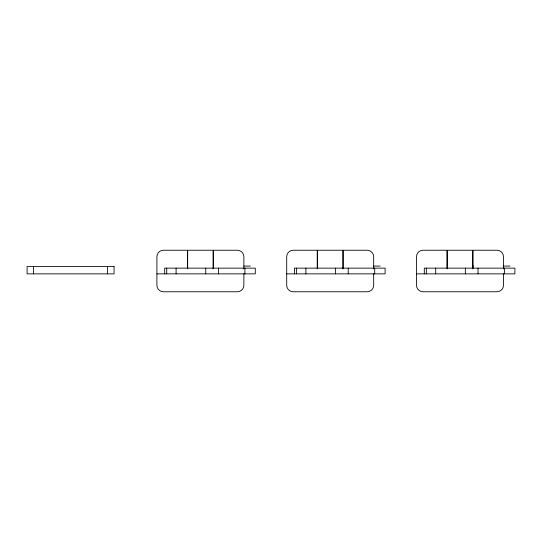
<?xml version="1.0" encoding="UTF-8"?>
<svg xmlns="http://www.w3.org/2000/svg" width="542" height="542" viewBox="0 0 542 542"><rect width="100%" height="100%" fill="white"/><g stroke="black" fill="none" stroke-linecap="round" stroke-linejoin="round"><path stroke-width="0.81" d="M243.873 266.068L250.363 266.068M373.675 266.068L380.166 266.068M472.224 266.068L473.525 266.068M503.477 266.068L509.968 266.068M156.902 273.859L255.296 273.859L255.296 268.141L164.693 268.141L164.693 273.859M286.704 273.859L385.098 273.859L385.098 268.141L294.496 268.141L294.496 273.859M416.507 273.859L514.9 273.859L514.9 268.141L424.298 268.141L424.298 273.859M504.514 268.141L504.514 273.859M503.477 268.961L503.477 256.718A6.49 6.49 0 0 0 496.987 250.235L472.976 250.235L472.976 268.405M503.477 273.859L503.477 285.282A6.49 6.49 0 0 1 496.987 291.765L422.997 291.765A6.49 6.49 0 0 1 416.507 285.282L416.507 256.718A6.49 6.49 0 0 1 422.997 250.235L447.014 250.235L447.014 268.141M478.037 268.141L478.037 273.859M472.712 268.791L472.712 250.235L447.272 250.235L447.272 268.791M465.348 268.141L465.348 273.859M435.693 268.141L435.693 273.859M426.337 268.141L426.337 273.859M374.712 268.141L374.712 273.859M373.675 268.961L373.675 256.718A6.49 6.49 0 0 0 367.185 250.235L343.167 250.235L343.167 268.141M373.675 273.859L373.675 285.282A6.49 6.49 0 0 1 367.185 291.765L293.195 291.765A6.49 6.49 0 0 1 286.704 285.282L286.704 256.718A6.49 6.49 0 0 1 293.195 250.235L317.212 250.235L317.212 268.405M348.235 268.141L348.235 273.859M342.91 268.791L342.91 250.235L317.47 250.235L317.47 268.791M335.539 268.141L335.539 273.859M305.891 268.141L305.891 273.859M296.535 268.141L296.535 273.859M244.909 268.141L244.909 273.859M243.873 268.961L243.873 256.718A6.49 6.49 0 0 0 237.382 250.235L213.365 250.235L213.365 268.405M243.873 273.859L243.873 285.282A6.49 6.49 0 0 1 237.382 291.765L163.393 291.765A6.49 6.49 0 0 1 156.902 285.282L156.902 256.718A6.49 6.49 0 0 1 163.393 250.235L187.41 250.235L187.41 268.141M218.433 268.141L218.433 273.859M213.108 268.791L213.108 250.235L187.667 250.235L187.667 268.791M205.736 268.141L205.736 273.859M176.082 268.141L176.082 273.859M166.733 268.141L166.733 273.859M107.58 266.589L107.58 273.859M33.59 266.589L33.59 273.859M114.071 266.589L27.1 266.589L27.1 273.859L114.071 273.859L114.071 266.589"/></g></svg>
